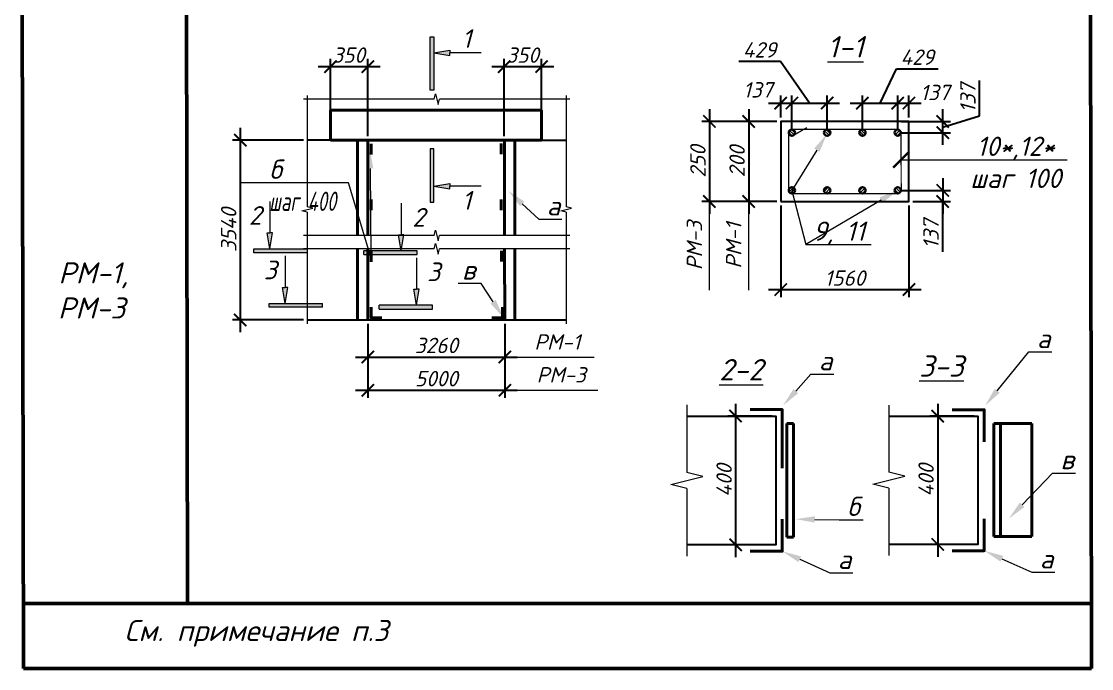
# Model space of a CAD drawing. Header units: millimetres. Extents: x -238377 to 196118, y -123284 to 30177.
# Drawn here: x -127397 to -114373, y -15250 to -7373 of the extents above; entities that cross this region are included whole.
import ezdxf
from ezdxf import colors
from ezdxf.entities.mleader import LeaderData, LeaderLine
from ezdxf.enums import TextEntityAlignment as Align
from ezdxf.math import Vec2, Vec3

# ---------------------------------------------------------------- set-up
doc = ezdxf.new("R2010")
doc.units = ezdxf.units.MM
doc.header["$MEASUREMENT"] = 0
doc.layers.get('0').update_dxf_attribs({"lineweight": 5})
for name, color, linetype, lineweight in [('#ME', 7, 'Continuous', 40), ('#Арматура', 152, 'Continuous', 30), ('#Выноски', 150, 'Continuous', 15), ('#размеры', 7, 'Continuous', 5), ('#Рамка', 7, 'Continuous', 50), ('k_ Каркасы', 66, 'Continuous', 0)]:
    doc.layers.add(name, color=color, linetype=linetype, lineweight=lineweight)
doc.layers.add('#стены наруж', color=7, linetype='Continuous')
doc.layers.add('текст', color=7, linetype='Continuous')
doc.styles.add('STEP PR', font='isocpeui.ttf')
doc.dimstyles.new('SPDS', dxfattribs={"dimscale": 10, "dimtxt": 2.5, "dimasz": 2, "dimexe": 1.25, "dimexo": 0.625, "dimtad": 1, "dimdec": 0, "dimrnd": 0.001, "dimtxsty": 'STEP PR', "dimblk": 'ARCHTICK', "dimcen": 2.5, "dimdle": 2, "dimclrd": 256, "dimclre": 256, "dimclrt": 7, "dimadec": 0, "dimazin": 2, "dimtfac": 0.75, "dimtdec": 0, "dimtmove": 1, "dimatfit": 3, "dimfxl": 1, "dimtolj": 1, "dimarcsym": 1})

# ---------------------------------------------------------------- blocks, each defined once
blk = doc.blocks.new('*U449')
at = {"color": 0, "linetype": 'ByBlock', "lineweight": -2}
for p, q in [((30.54, 0), (30.86, 1.25)), ((30.86, 1.25), (31.48, -1.25)), ((30.54, 0), (0, 0)), ((31.48, -1.25), (31.79, 0)), ((62.34, 0), (31.79, 0))]:
    blk.add_line(p, q, dxfattribs=at)
blk = doc.blocks.new('*U452')
at = {"color": 0, "linetype": 'ByBlock', "lineweight": -2}
for p, q in [((26.09, 0), (26.4, 1.25)), ((26.4, 1.25), (27.03, -1.25)), ((26.09, 0), (0, 0)), ((27.03, -1.25), (27.34, 0)), ((53.43, 0), (27.34, 0))]:
    blk.add_line(p, q, dxfattribs=at)
blk = doc.blocks.new('_ArchTick')
at = {"color": 0, "linetype": 'ByBlock', "const_width": 0.15}
blk.add_lwpolyline([(-0.5, -0.5), (0.5, 0.5)], dxfattribs=at)
blk = doc.blocks.new('*D728')
at = {"layer": '#размеры', "lineweight": -2, "transparency": 16777216}
for p, q in [((-123786, -7923), (-123031, -7923)), ((-123636, -8771), (-123636, -7830)), ((-123181, -8771), (-123181, -7830))]:
    blk.add_line(p, q, dxfattribs=at)
at = {"layer": 'Defpoints', "color": 0, "transparency": 16777216}
for p in [(-123181, -7923), (-123636, -8818), (-123181, -8818)]:
    blk.add_point(p, dxfattribs=at)
at = {"layer": '#размеры', "lineweight": -2, "transparency": 16777216, "xscale": 150, "yscale": 150, "zscale": 150, "rotation": 180}
blk.add_blockref('_ArchTick', (-123636, -7923), dxfattribs=at)
at = {"layer": '#размеры', "lineweight": -2, "transparency": 16777216, "xscale": 150, "yscale": 150, "zscale": 150}
blk.add_blockref('_ArchTick', (-123181, -7923), dxfattribs=at)
at = {"layer": '#размеры', "color": 7, "transparency": 16777216, "insert": (-123415, -7783), "char_height": 187.5, "attachment_point": 5, "style": 'STEP PR'}
blk.add_mtext('\\A1;350\\P', dxfattribs=at)
blk = doc.blocks.new('*D729')
at = {"layer": '#размеры', "lineweight": -2, "transparency": 16777216}
for p, q in [((-121671, -7923), (-120916, -7923)), ((-121521, -8771), (-121521, -7830)), ((-121066, -8771), (-121066, -7830))]:
    blk.add_line(p, q, dxfattribs=at)
at = {"layer": 'Defpoints', "color": 0, "transparency": 16777216}
for p in [(-121066, -7923), (-121521, -8818), (-121066, -8818)]:
    blk.add_point(p, dxfattribs=at)
at = {"layer": '#размеры', "lineweight": -2, "transparency": 16777216, "xscale": 150, "yscale": 150, "zscale": 150, "rotation": 180}
blk.add_blockref('_ArchTick', (-121521, -7923), dxfattribs=at)
at = {"layer": '#размеры', "lineweight": -2, "transparency": 16777216, "xscale": 150, "yscale": 150, "zscale": 150}
blk.add_blockref('_ArchTick', (-121066, -7923), dxfattribs=at)
at = {"layer": '#размеры', "color": 7, "transparency": 16777216, "insert": (-121298, -7783), "char_height": 187.5, "attachment_point": 5, "style": 'STEP PR'}
blk.add_mtext('\\A1;350\\P', dxfattribs=at)
blk = doc.blocks.new('*D730')
at = {"layer": '#размеры', "lineweight": -2, "transparency": 16777216}
for p, q in [((-123181, -11054), (-123181, -11551)), ((-121513, -11054), (-121513, -11551)), ((-123331, -11458), (-121363, -11458))]:
    blk.add_line(p, q, dxfattribs=at)
at = {"layer": 'Defpoints', "color": 0, "transparency": 16777216}
for p in [(-123181, -11007), (-121513, -11007), (-121513, -11458)]:
    blk.add_point(p, dxfattribs=at)
at = {"layer": '#размеры', "lineweight": -2, "transparency": 16777216, "xscale": 150, "yscale": 150, "zscale": 150, "rotation": 180}
blk.add_blockref('_ArchTick', (-123181, -11458), dxfattribs=at)
at = {"layer": '#размеры', "lineweight": -2, "transparency": 16777216, "xscale": 150, "yscale": 150, "zscale": 150}
blk.add_blockref('_ArchTick', (-121513, -11458), dxfattribs=at)
at = {"layer": '#размеры', "color": 7, "transparency": 16777216, "insert": (-122347, -11317), "char_height": 187.5, "attachment_point": 5, "style": 'STEP PR'}
blk.add_mtext('\\A1;3260', dxfattribs=at)
blk = doc.blocks.new('*U251')
at = {"linetype": 'ByBlock', "ltscale": 100}
h = blk.add_hatch(color=256, dxfattribs=at)
h.dxf.hatch_style = 1
h.paths.add_polyline_path([(35, 1000), (-35, 1000), (-35, 0), (35, 0)])
h = blk.add_hatch(color=256, dxfattribs=at)
h.dxf.hatch_style = 1
h.paths.add_polyline_path([(335, 750), (335, 700), (335, 650), (35, 700)])
for p, q in [((-35, 1000), (35, 1000)), ((-35, 0), (-35, 1000)), ((35, 1000), (35, 0)), ((35, 700), (335, 750)), ((35, 700), (335, 650)), ((335, 750), (335, 700)), ((335, 650), (335, 700)), ((35, 0), (-35, 0))]:
    blk.add_line(p, q, dxfattribs=at)
at = {"linetype": 'ByBlock', "ltscale": 100, "extrusion": (0, 1, 0), "elevation": 700}
blk.add_lwpolyline([(-925, 0), (-335, 0)], dxfattribs=at)
at = {"ltscale": 100, "style": 'STEP PR'}
blk.add_attdef('Nv', text='', height=350, dxfattribs=at).set_placement((781, 790), align=Align.RIGHT)
blk = doc.blocks.new('*U265')
at = {"linetype": 'ByBlock', "ltscale": 100}
h = blk.add_hatch(color=256, dxfattribs=at)
h.dxf.hatch_style = 1
h.paths.add_polyline_path([(35, 0), (-35, 0), (-35, -1000), (35, -1000)])
h = blk.add_hatch(color=256, dxfattribs=at)
h.dxf.hatch_style = 1
h.paths.add_polyline_path([(335, -750), (335, -700), (335, -650), (35, -700)])
for p, q in [((35, 0), (-35, 0)), ((-35, 0), (-35, -1000)), ((35, -1000), (35, 0)), ((35, -700), (335, -650)), ((35, -700), (335, -750)), ((335, -650), (335, -700)), ((335, -750), (335, -700)), ((-35, -1000), (35, -1000))]:
    blk.add_line(p, q, dxfattribs=at)
at = {"linetype": 'ByBlock', "ltscale": 100, "extrusion": (0, -1, 0), "elevation": 700}
blk.add_lwpolyline([(925, 0), (335, 0)], dxfattribs=at)
at = {"ltscale": 100, "style": 'STEP PR'}
blk.add_attdef('Nv', text='', height=350, dxfattribs=at).set_placement((781, -1140), align=Align.RIGHT)
blk = doc.blocks.new('*U250')
at = {"ltscale": 100}
h = blk.add_hatch(color=256, dxfattribs=at)
h.dxf.hatch_style = 1
h.paths.add_polyline_path([(-85, 1070), (-35, 1070), (15, 1070), (-35, 770)])
h = blk.add_hatch(color=256, dxfattribs=at)
h.dxf.hatch_style = 1
h.paths.add_polyline_path([(665, 700), (665, 770), (-335, 770), (-335, 700)])
at = {"linetype": 'Continuous', "ltscale": 100}
for p, q in [((-85, 1070), (-35, 1070)), ((-35, 770), (-85, 1070)), ((-35, 770), (15, 1070)), ((15, 1070), (-35, 1070)), ((-335, 700), (-335, 770)), ((-335, 770), (665, 770)), ((665, 700), (-335, 700))]:
    blk.add_line(p, q, dxfattribs=at)
at = {"linetype": 'Continuous', "ltscale": 100, "extrusion": (-1, -1e-16, 0), "elevation": 35}
blk.add_lwpolyline([(-1660, 0), (-1070, 0)], dxfattribs=at)
at = {"linetype": 'Continuous', "ltscale": 100}
blk.add_lwpolyline([(665, 700), (665, 770)], dxfattribs=at)
at = {"ltscale": 100, "style": 'STEP PR'}
blk.add_attdef('Nh', text='', height=350, dxfattribs=at).set_placement((-192, 1222), align=Align.RIGHT)
blk = doc.blocks.new('*U447')
at = {"ltscale": 100}
h = blk.add_hatch(color=256, dxfattribs=at)
h.dxf.hatch_style = 1
h.paths.add_polyline_path([(1415, 1070), (1365, 1070), (1315, 1070), (1365, 770)])
h = blk.add_hatch(color=256, dxfattribs=at)
h.dxf.hatch_style = 1
h.paths.add_polyline_path([(1665, 700), (1665, 770), (665, 770), (665, 700)])
at = {"linetype": 'Continuous', "ltscale": 100}
for p, q in [((1365, 770), (1315, 1070)), ((1315, 1070), (1365, 1070)), ((1415, 1070), (1365, 1070)), ((1365, 770), (1415, 1070)), ((1665, 770), (665, 770)), ((665, 700), (1665, 700)), ((1665, 700), (1665, 770))]:
    blk.add_line(p, q, dxfattribs=at)
at = {"linetype": 'Continuous', "ltscale": 100, "extrusion": (1, -1e-16, 0), "elevation": 1365}
blk.add_lwpolyline([(1660, 0), (1070, 0)], dxfattribs=at)
at = {"linetype": 'Continuous', "ltscale": 100}
blk.add_lwpolyline([(665, 700), (665, 770)], dxfattribs=at)
at = {"ltscale": 100, "style": 'STEP PR'}
blk.add_attdef('Nh', text='', height=350, dxfattribs=at).set_placement((1799, 1222), align=Align.RIGHT)
blk = doc.blocks.new('*U446')
at = {"layer": '#Арматура', "lineweight": 0}
h = blk.add_hatch(dxfattribs=at)
h.set_pattern_fill('ANSI31', scale=2)
h.set_pattern_definition([(45, (2e-15, 0), (-4.4901, 4.4901), [])])
edge = h.paths.add_edge_path()
edge.add_arc((0, 10), 10, 0, 360)
blk.add_circle((0, 10), 10)
blk = doc.blocks.new('*D731')
at = {"layer": '#размеры', "lineweight": -2, "transparency": 16777216}
for p, q in [((-118156, -9612), (-118156, -10731)), ((-116596, -9612), (-116596, -10731)), ((-118306, -10637), (-116446, -10637))]:
    blk.add_line(p, q, dxfattribs=at)
at = {"layer": 'Defpoints', "color": 0, "transparency": 16777216}
for p in [(-118156, -9565), (-116596, -9565), (-116596, -10637)]:
    blk.add_point(p, dxfattribs=at)
at = {"layer": '#размеры', "lineweight": -2, "transparency": 16777216, "xscale": 150, "yscale": 150, "zscale": 150, "rotation": 180}
blk.add_blockref('_ArchTick', (-118156, -10637), dxfattribs=at)
at = {"layer": '#размеры', "lineweight": -2, "transparency": 16777216, "xscale": 150, "yscale": 150, "zscale": 150}
blk.add_blockref('_ArchTick', (-116596, -10637), dxfattribs=at)
at = {"layer": '#размеры', "color": 7, "transparency": 16777216, "insert": (-117376, -10497), "char_height": 187.5, "attachment_point": 5, "style": 'STEP PR'}
blk.add_mtext('\\A1;1560', dxfattribs=at)
blk = doc.blocks.new('*D732')
at = {"layer": '#размеры', "lineweight": -2, "transparency": 16777216}
for p, q in [((-118546, -8440), (-118546, -9715)), ((-118203, -8590), (-118640, -8590)), ((-118203, -9565), (-118640, -9565))]:
    blk.add_line(p, q, dxfattribs=at)
at = {"layer": 'Defpoints', "color": 0, "transparency": 16777216}
for p in [(-118156, -8590), (-118546, -9565), (-118156, -9565)]:
    blk.add_point(p, dxfattribs=at)
at = {"layer": '#размеры', "lineweight": -2, "transparency": 16777216, "xscale": 150, "yscale": 150, "zscale": 150}
for p, rotation in [((-118546, -8590), 90), ((-118546, -9565), 270)]:
    blk.add_blockref('_ArchTick', p, dxfattribs=dict(at, rotation=rotation))
at = {"layer": '#размеры', "color": 7, "transparency": 16777216, "insert": (-118687, -9078), "char_height": 187.5, "attachment_point": 5, "rotation": 90, "style": 'STEP PR'}
blk.add_mtext('\\A1;200', dxfattribs=at)
blk = doc.blocks.new('*D733')
at = {"layer": '#размеры', "lineweight": -2, "transparency": 16777216}
for p, q in [((-115736, -8524), (-115736, -8090)), ((-116185, -8877), (-116185, -8440)), ((-116686, -8590), (-116091, -8590)), ((-116185, -8659), (-115736, -8524)), ((-116686, -8727), (-116091, -8727))]:
    blk.add_line(p, q, dxfattribs=at)
at = {"layer": 'Defpoints', "color": 0, "transparency": 16777216}
for p in [(-116733, -8590), (-116185, -8590), (-116733, -8727)]:
    blk.add_point(p, dxfattribs=at)
at = {"layer": '#размеры', "lineweight": -2, "transparency": 16777216, "xscale": 150, "yscale": 150, "zscale": 150}
for p, rotation in [((-116185, -8590), 90), ((-116185, -8727), 270)]:
    blk.add_blockref('_ArchTick', p, dxfattribs=dict(at, rotation=rotation))
at = {"layer": '#размеры', "color": 7, "transparency": 16777216, "insert": (-115878, -8307), "char_height": 187.5, "attachment_point": 5, "rotation": 90, "style": 'STEP PR'}
blk.add_mtext('\\A1;137', dxfattribs=at)
blk = doc.blocks.new('*D734')
at = {"layer": '#размеры', "lineweight": -2, "transparency": 16777216}
for p, q in [((-116185, -9279), (-116185, -9715)), ((-116686, -9429), (-116091, -9429)), ((-116550, -9565), (-116091, -9565)), ((-116185, -10178), (-116185, -9565))]:
    blk.add_line(p, q, dxfattribs=at)
at = {"layer": 'Defpoints', "color": 0, "transparency": 16777216}
for p in [(-116733, -9429), (-116596, -9565), (-116185, -9565)]:
    blk.add_point(p, dxfattribs=at)
at = {"layer": '#размеры', "lineweight": -2, "transparency": 16777216, "xscale": 150, "yscale": 150, "zscale": 150}
for p, rotation in [((-116185, -9429), 90), ((-116185, -9565), 270)]:
    blk.add_blockref('_ArchTick', p, dxfattribs=dict(at, rotation=rotation))
at = {"layer": '#размеры', "color": 7, "transparency": 16777216, "insert": (-116327, -9962), "char_height": 187.5, "attachment_point": 5, "rotation": 90, "style": 'STEP PR'}
blk.add_mtext('\\A1;137', dxfattribs=at)
blk = doc.blocks.new('*D735')
at = {"layer": '#размеры', "lineweight": -2, "transparency": 16777216}
for p, q in [((-118156, -8544), (-118156, -8274)), ((-118020, -8680), (-118020, -8274)), ((-118306, -8367), (-117870, -8367))]:
    blk.add_line(p, q, dxfattribs=at)
at = {"layer": 'Defpoints', "color": 0, "transparency": 16777216}
for p in [(-118020, -8367), (-118156, -8590), (-118020, -8727)]:
    blk.add_point(p, dxfattribs=at)
at = {"layer": '#размеры', "lineweight": -2, "transparency": 16777216, "xscale": 150, "yscale": 150, "zscale": 150, "rotation": 180}
blk.add_blockref('_ArchTick', (-118156, -8367), dxfattribs=at)
at = {"layer": '#размеры', "lineweight": -2, "transparency": 16777216, "xscale": 150, "yscale": 150, "zscale": 150}
blk.add_blockref('_ArchTick', (-118020, -8367), dxfattribs=at)
at = {"layer": '#размеры', "color": 7, "transparency": 16777216, "insert": (-118435, -8206), "char_height": 187.5, "attachment_point": 5, "style": 'STEP PR'}
blk.add_mtext('\\A1;137', dxfattribs=at)
blk = doc.blocks.new('*D736')
at = {"layer": '#размеры', "lineweight": -2, "transparency": 16777216}
for p, q in [((-118160, -7860), (-118668, -7860)), ((-117805, -8367), (-118160, -7860)), ((-118020, -8680), (-118020, -8274)), ((-117591, -8680), (-117591, -8274)), ((-118170, -8367), (-117441, -8367))]:
    blk.add_line(p, q, dxfattribs=at)
at = {"layer": 'Defpoints', "color": 0, "transparency": 16777216}
for p in [(-117591, -8367), (-118020, -8727), (-117591, -8727)]:
    blk.add_point(p, dxfattribs=at)
at = {"layer": '#размеры', "lineweight": -2, "transparency": 16777216, "xscale": 150, "yscale": 150, "zscale": 150, "rotation": 180}
blk.add_blockref('_ArchTick', (-118020, -8367), dxfattribs=at)
at = {"layer": '#размеры', "lineweight": -2, "transparency": 16777216, "xscale": 150, "yscale": 150, "zscale": 150}
blk.add_blockref('_ArchTick', (-117591, -8367), dxfattribs=at)
at = {"layer": '#размеры', "color": 7, "transparency": 16777216, "insert": (-118414, -7719), "char_height": 187.5, "attachment_point": 5, "style": 'STEP PR'}
blk.add_mtext('\\A1;429', dxfattribs=at)
blk = doc.blocks.new('*D737')
at = {"layer": '#размеры', "lineweight": -2, "transparency": 16777216}
for p, q in [((-116947, -8367), (-116749, -7948)), ((-116749, -7948), (-116242, -7948)), ((-117162, -8680), (-117162, -8274)), ((-116733, -8680), (-116733, -8274)), ((-117312, -8367), (-116583, -8367))]:
    blk.add_line(p, q, dxfattribs=at)
at = {"layer": 'Defpoints', "color": 0, "transparency": 16777216}
for p in [(-116733, -8367), (-117162, -8727), (-116733, -8727)]:
    blk.add_point(p, dxfattribs=at)
at = {"layer": '#размеры', "lineweight": -2, "transparency": 16777216, "xscale": 150, "yscale": 150, "zscale": 150, "rotation": 180}
blk.add_blockref('_ArchTick', (-117162, -8367), dxfattribs=at)
at = {"layer": '#размеры', "lineweight": -2, "transparency": 16777216, "xscale": 150, "yscale": 150, "zscale": 150}
blk.add_blockref('_ArchTick', (-116733, -8367), dxfattribs=at)
at = {"layer": '#размеры', "color": 7, "transparency": 16777216, "insert": (-116495, -7808), "char_height": 187.5, "attachment_point": 5, "style": 'STEP PR'}
blk.add_mtext('\\A1;429', dxfattribs=at)
blk = doc.blocks.new('*D738')
at = {"layer": '#размеры', "lineweight": -2, "transparency": 16777216}
for p, q in [((-116733, -8680), (-116733, -8274)), ((-116596, -8544), (-116596, -8274)), ((-116883, -8367), (-116446, -8367))]:
    blk.add_line(p, q, dxfattribs=at)
at = {"layer": 'Defpoints', "color": 0, "transparency": 16777216}
for p in [(-116596, -8367), (-116596, -8590), (-116733, -8727)]:
    blk.add_point(p, dxfattribs=at)
at = {"layer": '#размеры', "lineweight": -2, "transparency": 16777216, "xscale": 150, "yscale": 150, "zscale": 150, "rotation": 180}
blk.add_blockref('_ArchTick', (-116733, -8367), dxfattribs=at)
at = {"layer": '#размеры', "lineweight": -2, "transparency": 16777216, "xscale": 150, "yscale": 150, "zscale": 150}
blk.add_blockref('_ArchTick', (-116596, -8367), dxfattribs=at)
at = {"layer": '#размеры', "color": 7, "transparency": 16777216, "insert": (-116280, -8238), "char_height": 187.5, "attachment_point": 5, "style": 'STEP PR'}
blk.add_mtext('\\A1;137', dxfattribs=at)
blk = doc.blocks.new('*U451')
at = {"color": 0, "linetype": 'ByBlock', "lineweight": -2}
for p, q in [((5.25, 0), (5.5625, 1.25)), ((5.5625, 1.25), (6.1875, -1.25)), ((5.25, 0), (0, 0)), ((6.1875, -1.25), (6.5, 0)), ((11.75, 0), (6.5, 0))]:
    blk.add_line(p, q, dxfattribs=at)
blk = doc.blocks.new('*D601')
at = {"layer": '#размеры', "lineweight": -2, "transparency": 16777216}
for p, q in [((-119024, -8440), (-119024, -9715)), ((-118634, -8590), (-119117, -8590)), ((-118634, -9565), (-119117, -9565))]:
    blk.add_line(p, q, dxfattribs=at)
at = {"layer": 'Defpoints', "color": 0, "transparency": 16777216}
for p in [(-118587, -8590), (-119024, -9565), (-118587, -9565)]:
    blk.add_point(p, dxfattribs=at)
at = {"layer": '#размеры', "lineweight": -2, "transparency": 16777216, "xscale": 150, "yscale": 150, "zscale": 150}
for p, rotation in [((-119024, -8590), 90), ((-119024, -9565), 270)]:
    blk.add_blockref('_ArchTick', p, dxfattribs=dict(at, rotation=rotation))
at = {"layer": '#размеры', "color": 7, "transparency": 16777216, "insert": (-119164, -9078), "char_height": 187.5, "attachment_point": 5, "rotation": 90, "style": 'STEP PR'}
blk.add_mtext('\\A1;250', dxfattribs=at)
blk = doc.blocks.new('*D739')
at = {"layer": '#размеры', "lineweight": -2, "transparency": 16777216}
for p, q in [((-116246, -12028), (-116246, -13888)), ((-115803, -12178), (-116340, -12178)), ((-115803, -13738), (-116340, -13738))]:
    blk.add_line(p, q, dxfattribs=at)
at = {"layer": 'Defpoints', "color": 0, "transparency": 16777216}
for p in [(-115757, -12178), (-116246, -13738), (-115757, -13738)]:
    blk.add_point(p, dxfattribs=at)
at = {"layer": '#размеры', "lineweight": -2, "transparency": 16777216, "xscale": 150, "yscale": 150, "zscale": 150}
for p, rotation in [((-116246, -12178), 90), ((-116246, -13738), 270)]:
    blk.add_blockref('_ArchTick', p, dxfattribs=dict(at, rotation=rotation))
at = {"layer": '#размеры', "color": 7, "transparency": 16777216, "insert": (-116387, -12958), "char_height": 187.5, "attachment_point": 5, "rotation": 90, "style": 'STEP PR'}
blk.add_mtext('\\A1;400', dxfattribs=at)
blk = doc.blocks.new('*D740')
at = {"layer": '#размеры', "lineweight": -2, "transparency": 16777216}
for p, q in [((-124734, -8668), (-124734, -11157)), ((-123964, -8818), (-124827, -8818)), ((-123964, -11007), (-124827, -11007))]:
    blk.add_line(p, q, dxfattribs=at)
at = {"layer": 'Defpoints', "color": 0, "transparency": 16777216}
for p in [(-123917, -8818), (-124734, -11007), (-123917, -11007)]:
    blk.add_point(p, dxfattribs=at)
at = {"layer": '#размеры', "lineweight": -2, "transparency": 16777216, "xscale": 150, "yscale": 150, "zscale": 150}
for p, rotation in [((-124734, -8818), 90), ((-124734, -11007), 270)]:
    blk.add_blockref('_ArchTick', p, dxfattribs=dict(at, rotation=rotation))
at = {"layer": '#размеры', "color": 7, "transparency": 16777216, "insert": (-124874, -9912), "char_height": 187.5, "attachment_point": 5, "rotation": 90, "style": 'STEP PR'}
blk.add_mtext('\\A1;3540', dxfattribs=at)
blk = doc.blocks.new('*D604')
at = {"layer": '#размеры', "lineweight": -2, "transparency": 16777216}
for p, q in [((-123181, -11458), (-123181, -11955)), ((-121513, -11458), (-121513, -11955)), ((-123331, -11862), (-121363, -11862))]:
    blk.add_line(p, q, dxfattribs=at)
at = {"layer": 'Defpoints', "color": 0, "transparency": 16777216}
for p in [(-123181, -11411), (-121513, -11411), (-121513, -11862)]:
    blk.add_point(p, dxfattribs=at)
at = {"layer": '#размеры', "lineweight": -2, "transparency": 16777216, "xscale": 150, "yscale": 150, "zscale": 150, "rotation": 180}
blk.add_blockref('_ArchTick', (-123181, -11862), dxfattribs=at)
at = {"layer": '#размеры', "lineweight": -2, "transparency": 16777216, "xscale": 150, "yscale": 150, "zscale": 150}
blk.add_blockref('_ArchTick', (-121513, -11862), dxfattribs=at)
at = {"layer": '#размеры', "color": 7, "transparency": 16777216, "insert": (-122347, -11721), "char_height": 187.5, "attachment_point": 5, "style": 'STEP PR'}
blk.add_mtext('\\A1;5000', dxfattribs=at)
blk = doc.blocks.new('*U448')
at = {"color": 0, "linetype": 'ByBlock', "lineweight": -2}
for p, q in [((5.278, 0), (5.59, 1.25)), ((5.59, 1.25), (6.215, -1.25)), ((5.278, 0), (0, 0)), ((6.215, -1.25), (6.528, 0)), ((11.805, 0), (6.528, 0))]:
    blk.add_line(p, q, dxfattribs=at)
blk = doc.blocks.new('*D744')
at = {"layer": '#размеры', "lineweight": -2, "transparency": 16777216}
for p, q in [((-118705, -12026), (-118705, -13895)), ((-118262, -12176), (-118799, -12176)), ((-118262, -13745), (-118799, -13745))]:
    blk.add_line(p, q, dxfattribs=at)
at = {"layer": 'Defpoints', "color": 0, "transparency": 16777216}
for p in [(-118215, -12176), (-118705, -13745), (-118215, -13745)]:
    blk.add_point(p, dxfattribs=at)
at = {"layer": '#размеры', "lineweight": -2, "transparency": 16777216, "xscale": 150, "yscale": 150, "zscale": 150}
for p, rotation in [((-118705, -12176), 90), ((-118705, -13745), 270)]:
    blk.add_blockref('_ArchTick', p, dxfattribs=dict(at, rotation=rotation))
at = {"layer": '#размеры', "color": 7, "transparency": 16777216, "insert": (-118845, -12961), "char_height": 187.5, "attachment_point": 5, "rotation": 90, "style": 'STEP PR'}
blk.add_mtext('\\A1;400', dxfattribs=at)

msp = doc.modelspace()

# ---------------------------------------------------------------- linework, layer by layer
at = {"layer": '#ME'}
for points in [[(-123635.7, -8817.6), (-123635.7, -8453.6)], [(-123635.7, -8453.6), (-121066.2, -8453.6)], [(-121066.2, -8817.6), (-121066.2, -8453.6)], [(-123635.7, -8817.6), (-121066.2, -8817.6)], [(-123305.1, -8817.6), (-123305.1, -9980.4)], [(-123181, -8817.6), (-123181, -9980.4)], [(-121516.5, -8817.6), (-121516.5, -9980.4)], [(-121392.3, -8817.6), (-121392.3, -9980.4)], [(-123142, -8992.8), (-123142, -8862.8)], [(-121559.3, -8989.7), (-121559.8, -8859.7)], [(-123142, -9671.6), (-123142, -9541.6)], [(-121556.7, -9668.5), (-121557.2, -9538.5)], [(-123305.1, -10142.3), (-123305.1, -11006.7)], [(-123181, -10142.3), (-123181, -11006.7)], [(-121515.9, -10142.3), (-121512.5, -11006.7)], [(-121392.3, -10142.3), (-121392.3, -11006.7)], [(-123142, -10299.3), (-123142, -10169.3)], [(-121554.3, -10296.2), (-121554.8, -10166.2)], [(-123142, -10850.7), (-123142, -10980.7), (-123012, -10980.7)], [(-121541.8, -10850.7), (-121541.8, -10980.7), (-121671.8, -10980.7)], [(-118527.1, -12098.2), (-118137.1, -12098.2), (-118137.1, -12809.4)], [(-116068.5, -12100.4), (-115678.5, -12100.4), (-115678.5, -12490.4)], [(-118081.5, -12266.4), (-118081.5, -13649.8)], [(-118081.5, -12266.4), (-118001.5, -12266.4)], [(-118001.5, -12266.4), (-118001.5, -13649.8)], [(-115563.6, -12268.6), (-115563.6, -13643.4)], [(-115563.6, -12268.6), (-115102, -12268.6)], [(-115483.6, -12268.6), (-115483.6, -13643.4)], [(-115102, -12268.6), (-115102, -13643.4)], [(-118527.1, -13822.8), (-118137.1, -13822.8), (-118137.1, -13432.8)], [(-116068.5, -13816.4), (-115678.5, -13816.4), (-115678.5, -13426.4)], [(-118081.5, -13649.8), (-118001.5, -13649.8)], [(-115563.6, -13643.4), (-115102, -13643.4)]]:
    msp.add_lwpolyline(points, dxfattribs=at)
at = {"layer": '#размеры'}
for points in [[(-119023.7, -10645.1), (-119023.7, -9715.4)], [(-118546, -10645.1), (-118546, -9715.4)], [(-121362.5, -11457.6), (-120427.8, -11457.6)], [(-121362.5, -11861.7), (-120382.8, -11861.7)]]:
    msp.add_lwpolyline(points, dxfattribs=at)
at = {"layer": '#Рамка', "linetype": 'Continuous', "ltscale": 100}
for p, q in [((-127396.8, -864.8), (-127373, -15250.4)), ((-125396.8, -864.8), (-125373.9, -14457)), ((-114396.8, -864.8), (-114373, -15250.4)), ((-127373, -14457), (-114373, -14457)), ((-127373, -15250.4), (-114373, -15250.4))]:
    msp.add_line(p, q, dxfattribs=at)
at = {"layer": '#стены наруж'}
msp.add_lwpolyline([(-118156.4, -9565.4), (-116596.4, -9565.4), (-116596.4, -8590.4), (-118156.4, -8590.4)], close=True, dxfattribs=at)
for points in [[(-123181, -9980.4), (-123181, -8817.6), (-123917.2, -8817.6)], [(-121516.5, -9980.4), (-121521, -8817.6), (-120766.6, -8817.6)], [(-123181, -11006.7), (-123181, -10142.3)], [(-121512.5, -11006.7), (-121515.9, -10142.3)], [(-123917.2, -11006.7), (-120766.6, -11006.7)], [(-119299.4, -12176.2), (-118215.1, -12176.2), (-118215.1, -13744.8), (-119299.4, -13744.8)], [(-116840.7, -12178.4), (-115756.5, -12178.4), (-115756.5, -13738.4), (-116840.7, -13738.4)]]:
    msp.add_lwpolyline(points, dxfattribs=at)
at = {"color": 210}
msp.add_lwpolyline([(-123181, -11006.7), (-121512.5, -11006.7)], dxfattribs=at)
at = {"layer": 'k_ Каркасы', "const_width": 15.6}
msp.add_lwpolyline([(-118060.9, -8726.9), (-118058.9, -9428.9, 0.4142136), (-118019.9, -9467.9), (-116728.9, -9467.9, 0.4142136), (-116689.9, -9428.9), (-116691.9, -8726.9, 0.4142136), (-116730.9, -8687.9), (-118021.9, -8687.9, 0.4142136), (-118060.9, -8726.9, 0.4142136), (-118021.9, -8765.9, 0.0984914), (-118007, -8763), (-117838.1, -8665.5)], format="xyb", dxfattribs=at)

# ---------------------------------------------------------------- block references
at = {"layer": '#Арматура', "yscale": 3.9, "zscale": 3.9, "rotation": 180}
for p, xscale in [((-118019.9, -8687.9), -3.9), ((-117590.9, -8687.9), -3.9), ((-117161.9, -8687.9), -3.9), ((-116732.9, -8687.9), 3.9)]:
    msp.add_blockref('*U446', p, dxfattribs=dict(at, xscale=xscale))
at = {"layer": '#Арматура', "yscale": 3.9, "zscale": 3.9}
for p, xscale in [((-118019.9, -9467.9), 3.9), ((-117590.9, -9467.9), 3.9), ((-117161.9, -9467.9), 3.9), ((-116732.9, -9467.9), -3.9)]:
    msp.add_blockref('*U446', p, dxfattribs=dict(at, xscale=xscale))
ref = msp.add_blockref('*U251', (-122401.3, -8208.7), dxfattribs=dict(xscale=0.65, yscale=0.65, zscale=0.65))
ref.add_attrib('Nv', '1', dxfattribs={"ltscale": 100, "height": 227.5, "style": 'STEP PR'}).set_placement((-121922.5, -7695.2), align=Align.RIGHT)
at = {"rotation": 90}
for name, p, xscale, yscale, zscale in [('*U452', (-123917.2, -11052.2), 52, 52, 52), ('*U452', (-120766.6, -11052.2), 52, 52, 52), ('*U448', (-119299.4, -13881.3), 156, 156, 156), ('*U451', (-116840.7, -13874.9), 156, 156, 156)]:
    msp.add_blockref(name, p, dxfattribs=dict(at, xscale=xscale, yscale=yscale, zscale=zscale))
at = {"xscale": 52, "yscale": 52, "zscale": 52}
for p in [(-123962.7, -8319.5), (-123962.7, -9980.4), (-123962.7, -10142.3)]:
    msp.add_blockref('*U449', p, dxfattribs=at)
ref = msp.add_blockref('*U265', (-122401.3, -8923.3), dxfattribs=dict(xscale=0.65, yscale=0.65, zscale=0.65))
ref.add_attrib('Nv', '1', dxfattribs={"ltscale": 100, "height": 227.5, "style": 'STEP PR'}).set_placement((-121922.5, -9664.3), align=Align.RIGHT)
at = {"xscale": 0.65, "yscale": 0.65, "zscale": 0.65}
for p, values in [((-124349.4, -10642.8), {'Nh': '2'}), ((-124163.2, -11305.9), {'Nh': '3'})]:
    msp.add_blockref('*U250', p, dxfattribs=at).add_auto_attribs(values)
ref = msp.add_blockref('*U447', (-123662.7, -10665.6), dxfattribs=dict(xscale=0.65, yscale=0.65, zscale=0.65))
ref.add_attrib('Nh', '2', dxfattribs={"ltscale": 100, "height": 227.5, "style": 'STEP PR'}).set_placement((-122485.1, -9871.4), align=Align.RIGHT)
ref = msp.add_blockref('*U447', (-123476.5, -11328.6), dxfattribs=dict(xscale=0.65, yscale=0.65, zscale=0.65))
ref.add_attrib('Nh', '3', dxfattribs={"ltscale": 100, "height": 227.5, "style": 'STEP PR'}).set_placement((-122299.1, -10534.5), align=Align.RIGHT)

# ---------------------------------------------------------------- texts
at = {"layer": '#размеры', "color": 7, "attachment_point": 5, "style": 'STEP PR'}
for s, insert, char_height, width in [('\\A1;{\\L1-1}', (-117366.3, -7681.2), 260, 596.527), ('\\A1;РМ-1', (-120875.1, -11274.8), 187.5, 1236.519), ('\\A1;{\\L3-3}', (-116199.7, -11567), 260, 596.527), ('\\A1;РМ-3', (-120827.8, -11674.6), 187.5, 1236.519), ('\\A1;{\\L2-2}', (-118637.8, -11612.4), 260, 596.527)]:
    msp.add_mtext(s, dxfattribs=dict(at, insert=insert, char_height=char_height, width=width))
at = {"layer": '#размеры', "color": 1, "insert": (-119206.5, -10102.3), "char_height": 187.5, "width": 1174.01, "attachment_point": 5, "rotation": 90, "style": 'STEP PR'}
msp.add_mtext('\\A1;{\\C256;РМ-3}', dxfattribs=at)
at = {"layer": '#размеры', "color": 7, "insert": (-118728.8, -10102.3), "char_height": 187.5, "width": 1174.01, "attachment_point": 5, "rotation": 90, "style": 'STEP PR'}
msp.add_mtext('\\A1;РМ-1', dxfattribs=at)
at = {"layer": 'текст', "ltscale": 100, "char_height": 256.564, "attachment_point": 1, "style": 'STEP PR'}
for s, width, heights, insert in [('\\pi561.31;РМ-1,\\P\\pi556.26;РМ-3', 1970.449, [2370.7], (-127507.5, -10305.3)), ('См. примечание п.3', 11334.191, [1852], (-126143.7, -14658.4))]:
    msp.add_mtext_dynamic_manual_height_columns(s, width=width, gutter_width=1250, heights=heights, dxfattribs=dict(at, insert=insert))

# ---------------------------------------------------------------- dimensions: what is measured, and where the dimension line sits
at = {"layer": '#размеры'}
for base, p1, p2, picture, middle in [((-123181, -7923.3), (-123635.7, -8817.6), (-123181, -8817.6), '*D728', (-123415.5, -7923.3)), ((-121066.2, -7923.3), (-121521, -8817.6), (-121066.2, -8817.6), '*D729', (-121297.7, -7923.3))]:
    dim = msp.add_linear_dim(base=base, p1=p1, p2=p2, text='350\\P', dimstyle='SPDS', override={"dimscale": 75, "dimtxsty": 'STEP PR'}, dxfattribs=at)
    dim.commit()
    dim.dimension.update_dxf_attribs({"geometry": picture, "text_midpoint": middle, "dimtype": 160})
for base, p1, p2, picture, middle in [((-117590.9, -8367.4), (-118019.9, -8726.9), (-117590.9, -8726.9), '*D736', (-118207.2, -7859.6)), ((-116732.9, -8367.4), (-117161.9, -8726.9), (-116732.9, -8726.9), '*D737', (-116702.5, -7948.5)), ((-118019.9270325, -8367.4196019), (-118156.4270325, -8590.4326648), (-118019.9270325, -8726.9326648), '*D735', (-118434.8779153, -8347.5101706)), ((-116596.4270325, -8367.4196019), (-116732.9270325, -8726.9326648), (-116596.4270325, -8590.4326648), '*D738', (-116279.5060363, -8379.3655967))]:
    dim = msp.add_linear_dim(base=base, p1=p1, p2=p2, dimstyle='SPDS', override={"dimscale": 75, "dimtxsty": 'STEP PR'}, dxfattribs=at)
    dim.commit()
    dim.dimension.update_dxf_attribs({"geometry": picture, "text_midpoint": middle, "dimtype": 160})
dim = msp.add_linear_dim(base=(-116185.1725175, -8590.4326648), p1=(-116732.9270325, -8726.9326648), p2=(-116732.9270325, -8590.4326648), angle=90, dimstyle='SPDS', override={"dimscale": 75, "dimtxsty": 'STEP PR'}, dxfattribs=at)
dim.commit()
dim.dimension.update_dxf_attribs({"geometry": '*D733', "text_midpoint": (-115878.0702447, -8477.1272671)})
for base, p1, p2, text, picture, middle in [((-119023.7, -9565.4), (-118586.8, -8590.4), (-118586.8, -9565.4), '250', '*D601', (-119164.3, -9077.9)), ((-118546, -9565.4), (-118156.4, -8590.4), (-118156.4, -9565.4), '200', '*D732', (-118686.6, -9077.9)), ((-124733.7, -11006.7), (-123917.2, -8817.6), (-123917.2, -11006.7), '3540', '*D740', (-124874.3, -9912.1)), ((-118704.8, -13744.8), (-118215.1, -12176.2), (-118215.1, -13744.8), '400', '*D744', (-118845.4, -12960.5)), ((-116246.1, -13738.4), (-115756.5, -12178.4), (-115756.5, -13738.4), '400', '*D739', (-116386.8, -12958.4))]:
    dim = msp.add_linear_dim(base=base, p1=p1, p2=p2, angle=90, text=text, dimstyle='SPDS', override={"dimscale": 75, "dimtxsty": 'STEP PR'}, dxfattribs=at)
    dim.commit()
    dim.dimension.update_dxf_attribs({"geometry": picture, "text_midpoint": middle})
dim = msp.add_linear_dim(base=(-116185.1725175, -9565.4326648), p1=(-116732.9270325, -9428.9326648), p2=(-116596.4270325, -9565.4326648), angle=90, dimstyle='SPDS', override={"dimscale": 75, "dimtxsty": 'STEP PR'}, dxfattribs=at)
dim.commit()
dim.dimension.update_dxf_attribs({"geometry": '*D734', "text_midpoint": (-116159.8162076, -9961.5684594), "dimtype": 160})
dim = msp.add_linear_dim(base=(-116596.4, -10637.2), p1=(-118156.4, -9565.4), p2=(-116596.4, -9565.4), dimstyle='SPDS', override={"dimscale": 75, "dimtxsty": 'STEP PR'}, dxfattribs=at)
dim.commit()
dim.dimension.update_dxf_attribs({"geometry": '*D731', "text_midpoint": (-117376.4, -10496.5)})
for base, p1, p2, text, picture, middle in [((-121512.5, -11457.6), (-123181, -11006.7), (-121512.5, -11006.7), '3260', '*D730', (-122346.7, -11317)), ((-121512.5, -11861.7), (-123181, -11410.8), (-121512.5, -11410.8), '5000', '*D604', (-122346.7, -11721.1))]:
    dim = msp.add_linear_dim(base=base, p1=p1, p2=p2, text=text, dimstyle='SPDS', override={"dimscale": 75, "dimtxsty": 'STEP PR'}, dxfattribs=at)
    dim.commit()
    dim.dimension.update_dxf_attribs({"geometry": picture, "text_midpoint": middle})

# ---------------------------------------------------------------- leaders
at = {"layer": '#Выноски'}
ml = msp.add_multileader_mtext('Standard', dxfattribs=at)
ml.set_content('\\A1;9, 11', color=256, style='STEP PR')
ml.set_leader_properties(color=256, linetype='ByLayer', lineweight=-1)
ml.build(insert=Vec2(0, 0))
ml.multileader.update_dxf_attribs({"text_left_attachment_type": 6, "text_right_attachment_type": 6, "dogleg_length": 0, "arrow_head_size": 234, "scale": 0.75})
ctx = ml.context
ctx.base_point, ctx.scale, ctx.char_height, ctx.arrow_head_size, ctx.landing_gap_size, ctx.plane_origin = Vec3(-117851.4, -10089.4), 0.75, 234, 234, 97.5, Vec3(-111090.9, -29928.4)
ctx.left_attachment, ctx.right_attachment, ctx.text_align_type = 6, 6, 2
notes = []
notes.append((ctx, [(0, (1, 1, 0), (-117851.4, -10089.4), (1, 0), 0, [(1, [(-116732.9, -9428.9)], 0, []), (2, [(-117593.4, -8741.2), (-118020.6, -9432.8)], 0, [])])]))
ctx.mtext.insert, ctx.mtext.rotation, ctx.mtext.alignment, ctx.mtext.flow_direction = Vec3(-117129.2, -9808.6), 6.2831853, 3, 5
ml = msp.add_multileader_mtext('Standard', dxfattribs=at)
ml.set_content('\\A1;10*,12* \\Pшаг 100', color=256, style='STEP PR')
ml.set_leader_properties(color=256, linetype='ByLayer', lineweight=-1)
ml.set_arrow_properties(name='ARCHTICK')
ml.build(insert=Vec2(0, 0))
ml.multileader.update_dxf_attribs({"text_left_attachment_type": 6, "text_right_attachment_type": 6, "dogleg_length": 0, "arrow_head_size": 195, "scale": 0.5})
ctx = ml.context
ctx.base_point, ctx.scale, ctx.char_height, ctx.arrow_head_size, ctx.landing_gap_size, ctx.plane_origin = Vec3(-115961.7, -9056.4), 0.5, 234, 195, 81.2, Vec3(-113085.1, -15213.3)
ctx.left_attachment, ctx.right_attachment, ctx.text_align_type = 6, 6, 1
notes.append((ctx, [(0, (1, 1, 0), (-115961.7, -9056.4), (1, 0), 0, [(1, [(-116690.9, -9056.3)], 0, [])])]))
ctx.mtext.insert, ctx.mtext.rotation, ctx.mtext.width, ctx.mtext.alignment, ctx.mtext.flow_direction = Vec3(-115296.6, -8775.6), 6.2831853, 2809.913, 2, 5
ml = msp.add_multileader_mtext('Standard', dxfattribs=at)
ml.set_content('\\A1;б\\P{\\W0.7;шаг 400}', color=256, style='STEP PR')
ml.set_leader_properties(color=256, linetype='ByLayer', lineweight=-1)
ml.build(insert=Vec2(0, 0))
ml.multileader.update_dxf_attribs({"text_left_attachment_type": 6, "text_right_attachment_type": 6, "dogleg_length": 0, "arrow_head_size": 234, "scale": 0.75})
ctx = ml.context
ctx.base_point, ctx.scale, ctx.char_height, ctx.arrow_head_size, ctx.landing_gap_size, ctx.plane_origin = Vec3(-124478.3, -9335.9), 0.75, 234, 234, 97.5, Vec3(-116214.4, -30139.3)
ctx.left_attachment, ctx.right_attachment = 6, 6
notes.append((ctx, [(1, (1, 1, 0), (-123415, -9335.9), (-1, 0), 0, [(1, [(-123155, -8927.8), (-123144.6, -10243)], 0, [])])]))
ctx.mtext.insert, ctx.mtext.rotation, ctx.mtext.width, ctx.mtext.flow_direction = Vec3(-124380.8, -9055.1), 6.2831853, 1624.422, 5
ml = msp.add_multileader_mtext('Standard', dxfattribs=at)
ml.set_content('\\A1;a', color=256, style='STEP PR')
ml.set_leader_properties(color=256, linetype='ByLayer', lineweight=-1)
ml.build(insert=Vec2(0, 0))
ml.multileader.update_dxf_attribs({"text_left_attachment_type": 6, "text_right_attachment_type": 6, "dogleg_length": 0, "arrow_head_size": 234, "scale": 0.75})
ctx = ml.context
ctx.base_point, ctx.scale, ctx.char_height, ctx.arrow_head_size, ctx.landing_gap_size, ctx.plane_origin = Vec3(-121100.9, -9781.1), 0.75, 234, 234, 97.5, Vec3(-111803.1, -30474.5)
ctx.left_attachment, ctx.right_attachment = 6, 6
notes.append((ctx, [(0, (1, 1, 0), (-121100.9, -9781.1), (1, 0), 0, [(0, [(-121472.3, -9434.3)], 0, [])])]))
ctx.mtext.insert, ctx.mtext.rotation, ctx.mtext.flow_direction = Vec3(-121003.4, -9500.3), 6.2831853, 5
ml = msp.add_multileader_mtext('Standard', dxfattribs=at)
ml.set_content('\\A1;в', color=256, style='STEP PR')
ml.set_leader_properties(color=256, linetype='ByLayer', lineweight=-1)
ml.build(insert=Vec2(0, 0))
ml.multileader.update_dxf_attribs({"text_left_attachment_type": 6, "text_right_attachment_type": 6, "dogleg_length": 0, "arrow_head_size": 234, "scale": 0.75})
ctx = ml.context
ctx.base_point, ctx.scale, ctx.char_height, ctx.arrow_head_size, ctx.landing_gap_size, ctx.plane_origin = Vec3(-122132.6, -10562.2), 0.75, 234, 234, 97.5, Vec3(-111797.3, -31341.7)
ctx.left_attachment, ctx.right_attachment = 6, 6
notes.append((ctx, [(1, (1, 1, 0), (-121800.9, -10562.2), (-1, 0), 0, [(0, [(-121528.8, -10980.7)], 0, [])])]))
ctx.mtext.insert, ctx.mtext.rotation, ctx.mtext.flow_direction = Vec3(-122035.1, -10281.4), 6.2831853, 5
ml = msp.add_multileader_mtext('Standard', dxfattribs=at)
ml.set_content('\\A1;a', color=256, style='STEP PR')
ml.set_leader_properties(color=256, linetype='ByLayer', lineweight=-1)
ml.build(insert=Vec2(0, 0))
ml.multileader.update_dxf_attribs({"text_left_attachment_type": 6, "text_right_attachment_type": 6, "dogleg_length": 0, "arrow_head_size": 234, "scale": 0.75})
ctx = ml.context
ctx.base_point, ctx.scale, ctx.char_height, ctx.arrow_head_size, ctx.landing_gap_size, ctx.plane_origin = Vec3(-115136.3, -11396.5), 0.75, 234, 234, 97.5, Vec3(-105749.6, -32672.5)
ctx.left_attachment, ctx.right_attachment = 6, 6
notes.append((ctx, [(0, (1, 1, 0), (-115136.3, -11396.5), (1, 0), 0, [(0, [(-115669.7, -12050.8)], 0, [])])]))
ctx.mtext.insert, ctx.mtext.rotation, ctx.mtext.flow_direction = Vec3(-115038.8, -11115.7), 6.2831853, 5
ml = msp.add_multileader_mtext('Standard', dxfattribs=at)
ml.set_content('\\A1;a', color=256, style='STEP PR')
ml.set_leader_properties(color=256, linetype='ByLayer', lineweight=-1)
ml.build(insert=Vec2(0, 0))
ml.multileader.update_dxf_attribs({"text_left_attachment_type": 6, "text_right_attachment_type": 6, "dogleg_length": 0, "arrow_head_size": 234, "scale": 0.75})
ctx = ml.context
ctx.base_point, ctx.scale, ctx.char_height, ctx.arrow_head_size, ctx.landing_gap_size, ctx.plane_origin = Vec3(-117790, -11667), 0.75, 234, 234, 97.5, Vec3(-108208.3, -32991.5)
ctx.left_attachment, ctx.right_attachment = 6, 6
notes.append((ctx, [(0, (1, 1, 0), (-117790, -11667), (1, 0), 0, [(0, [(-118128.3, -12048.6)], 0, [])])]))
ctx.mtext.insert, ctx.mtext.rotation, ctx.mtext.flow_direction = Vec3(-117692.5, -11386.2), 6.2831853, 5
ml = msp.add_multileader_mtext('Standard', dxfattribs=at)
ml.set_content('\\A1;в', color=256, style='STEP PR')
ml.set_leader_properties(color=256, linetype='ByLayer', lineweight=-1)
ml.build(insert=Vec2(0, 0))
ml.multileader.update_dxf_attribs({"text_left_attachment_type": 6, "text_right_attachment_type": 6, "dogleg_length": 0, "arrow_head_size": 234, "scale": 0.75})
ctx = ml.context
ctx.base_point, ctx.scale, ctx.char_height, ctx.arrow_head_size, ctx.landing_gap_size, ctx.plane_origin = Vec3(-114848.9, -12869.8), 0.75, 234, 234, 97.5, Vec3(-105295, -34046.5)
ctx.left_attachment, ctx.right_attachment = 6, 6
notes.append((ctx, [(0, (1, 1, 0), (-114848.9, -12869.8), (1, 0), 0, [(0, [(-115379.6, -13424.8)], 0, [])])]))
ctx.mtext.insert, ctx.mtext.rotation, ctx.mtext.flow_direction = Vec3(-114751.4, -12589), 6.2831853, 5
ml = msp.add_multileader_mtext('Standard', dxfattribs=at)
ml.set_content('\\A1;б', color=256, style='STEP PR')
ml.set_leader_properties(color=256, linetype='ByLayer', lineweight=-1)
ml.build(insert=Vec2(0, 0))
ml.multileader.update_dxf_attribs({"text_left_attachment_type": 6, "text_right_attachment_type": 6, "dogleg_length": 0, "arrow_head_size": 234, "scale": 0.75})
ctx = ml.context
ctx.base_point, ctx.scale, ctx.char_height, ctx.arrow_head_size, ctx.landing_gap_size, ctx.plane_origin = Vec3(-117444.5, -13439.4), 0.75, 234, 234, 97.5, Vec3(-107890.6, -34365.5)
ctx.left_attachment, ctx.right_attachment = 6, 6
notes.append((ctx, [(0, (1, 1, 0), (-117444.5, -13439.4), (1, 0), 0, [(0, [(-117975.2, -13431.2)], 0, [])])]))
ctx.mtext.insert, ctx.mtext.rotation, ctx.mtext.flow_direction = Vec3(-117347, -13158.6), 6.2831853, 5
ml = msp.add_multileader_mtext('Standard', dxfattribs=at)
ml.set_content('\\A1;a', color=256, style='STEP PR')
ml.set_leader_properties(color=256, linetype='ByLayer', lineweight=-1)
ml.build(insert=Vec2(0, 0))
ml.multileader.update_dxf_attribs({"text_left_attachment_type": 6, "text_right_attachment_type": 6, "dogleg_length": 0, "arrow_head_size": 234, "scale": 0.75})
ctx = ml.context
ctx.base_point, ctx.scale, ctx.char_height, ctx.arrow_head_size, ctx.landing_gap_size, ctx.plane_origin = Vec3(-117559.6, -14085.1), 0.75, 234, 234, 97.5, Vec3(-108390, -35390.9)
ctx.left_attachment, ctx.right_attachment = 6, 6
notes.append((ctx, [(0, (1, 1, 0), (-117559.6, -14085.1), (1, 0), 0, [(0, [(-118137.1, -13822.8)], 0, [])])]))
ctx.mtext.insert, ctx.mtext.rotation, ctx.mtext.flow_direction = Vec3(-117462.1, -13804.3), 6.2831853, 5
ml = msp.add_multileader_mtext('Standard', dxfattribs=at)
ml.set_content('\\A1;a', color=256, style='STEP PR')
ml.set_leader_properties(color=256, linetype='ByLayer', lineweight=-1)
ml.build(insert=Vec2(0, 0))
ml.multileader.update_dxf_attribs({"text_left_attachment_type": 6, "text_right_attachment_type": 6, "dogleg_length": 0, "arrow_head_size": 234, "scale": 0.75})
ctx = ml.context
ctx.base_point, ctx.scale, ctx.char_height, ctx.arrow_head_size, ctx.landing_gap_size, ctx.plane_origin = Vec3(-115100.9, -14078.6), 0.75, 234, 234, 97.5, Vec3(-105931.4, -35071.9)
ctx.left_attachment, ctx.right_attachment = 6, 6
notes.append((ctx, [(0, (1, 1, 0), (-115100.9, -14078.6), (1, 0), 0, [(0, [(-115678.5, -13816.4)], 0, [])])]))
ctx.mtext.insert, ctx.mtext.rotation, ctx.mtext.flow_direction = Vec3(-115003.4, -13797.8), 6.2831853, 5
for ctx, leaders in notes:
    for number, flags, end, landing, length, lines in leaders:
        leader = LeaderData()
        leader.index, (leader.has_last_leader_line, leader.has_dogleg_vector, leader.attachment_direction) = number, flags
        leader.last_leader_point, leader.dogleg_vector, leader.dogleg_length = Vec3(end), Vec3(landing), length
        for number, points, colour, breaks in lines:
            line = LeaderLine()
            line.index, line.vertices, line.color, line.breaks = number, Vec3.list(points), colors.encode_raw_color(colour), breaks
            leader.lines.append(line)
        ctx.leaders.append(leader)

doc.saveas('drawing.dxf')
